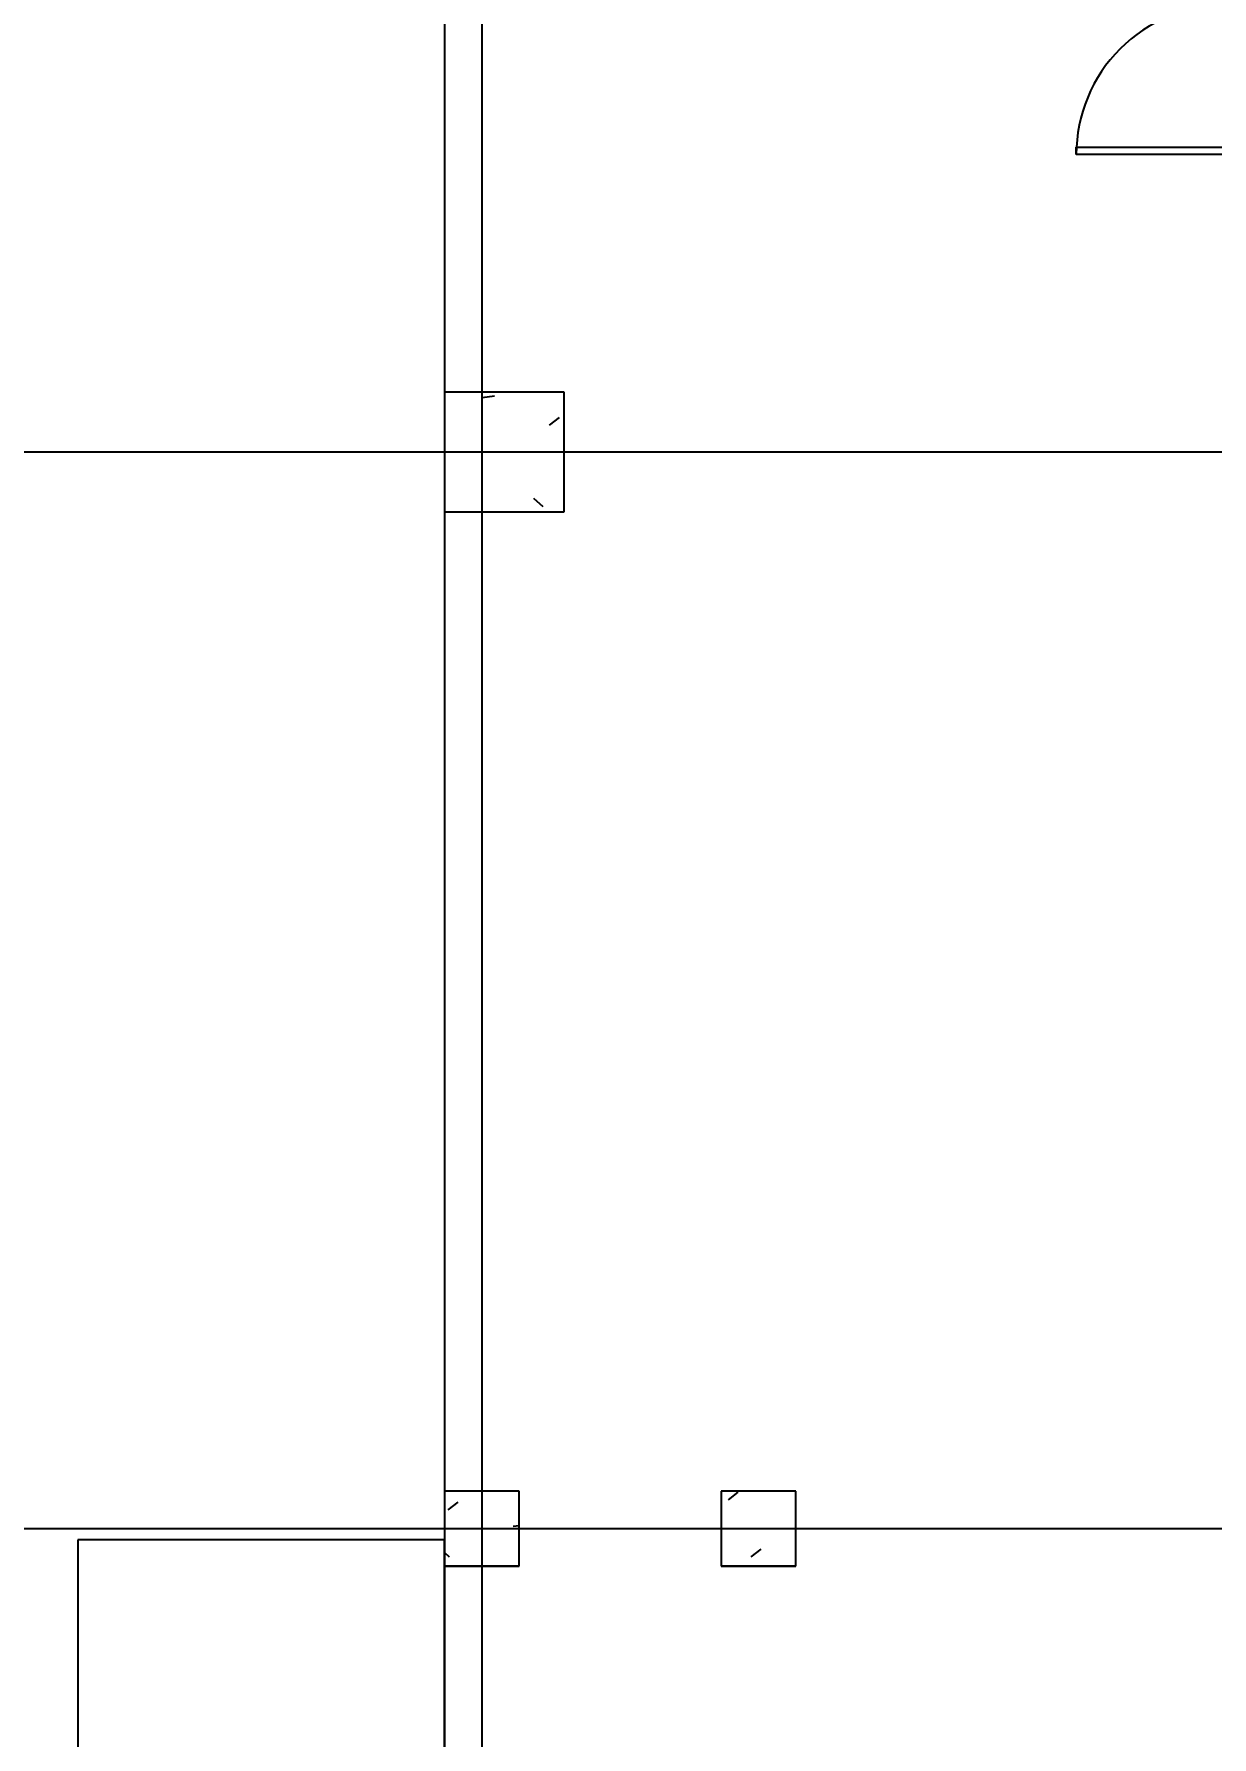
# Model space of a CAD drawing. Header units: millimetres. Extents: x -20146070 to 165023, y -3349561 to 35447.
# Drawn here: x 293 to 8169, y -47818 to -36430 of the extents above; entities that cross this region are included whole.
import ezdxf
from ezdxf import colors
from ezdxf.entities.mleader import LeaderData, LeaderLine
from ezdxf.math import Vec2, Vec3

# ---------------------------------------------------------------- set-up
doc = ezdxf.new("R2010")
doc.units = ezdxf.units.MM
doc.header["$LTSCALE"] = 50
doc.linetypes.add('CONTINOUS', pattern=[0])
for name, color, linetype in [('BLK_2 - 1ST_2ND_STOREY_PLAN$0$0-1', 8, 'Continuous'), ('BLK_2 - 1ST_2ND_STOREY_PLAN$0$1599_DB_A_BLK2_HQ_R21- LINKVIEW_BLK2_1ST STOREY Toilet JOH$0$S-_COLN----_E', 8, 'Continuous'), ('BLK_2 - 1ST_2ND_STOREY_PLAN$0$1599_DB_A_BLK2_HQ_R21- LINKVIEW_BLK2_1ST STOREY Toilet JOH$0$S-_COLN----_E-1', 8, 'Continuous'), ('BLK_2 - 1ST_2ND_STOREY_PLAN$0$A-_DOOR----_E', 8, 'Continuous'), ('BLK_2 - 1ST_2ND_STOREY_PLAN$0$A-_DOOR----_E-1', 8, 'Continuous'), ('BLK_2 - 1ST_2ND_STOREY_PLAN$0$A-_FLOR----_E', 8, 'Continuous'), ('BLK_2 - 1ST_2ND_STOREY_PLAN$0$S-_COLN----_E-1', 8, 'Continuous'), ('BLK_2 - 1ST_2ND_STOREY_PLAN$0$S-_COLN----_E-2', 8, 'Continuous'), ('BLK_2 - 1ST_2ND_STOREY_PLAN$0$S-_COLN----_E-3', 8, 'Continuous'), ('M_FIREALAM-_E-', 10, 'Continuous'), ('NW_GRID LINE', 8, 'Continuous')]:
    doc.layers.add(name, color=color, linetype=linetype)
doc.styles.add('RomanS', font='romans__.ttf', dxfattribs={"width": 0.75, "height": 40})

# ---------------------------------------------------------------- blocks, each defined once
blk = doc.blocks.new('BLK_2 - 1ST_2ND_STOREY_PLAN$0$IDA - Rectangle Column - 500W X 500D-3567643-BLK 2 1ST STOREY PLAN')
at = {"layer": 'BLK_2 - 1ST_2ND_STOREY_PLAN$0$S-_COLN----_E-2'}
h = blk.add_hatch(dxfattribs=at)
h.set_pattern_fill('FP_7', color=256, style=0, pattern_type=2)
h.set_pattern_definition([(50, (138886.4, 89152.4), (1821.84, -159.391), [190.5, -2095.5]), (355, (138886.4, 89152.4), (-352.428, 1910.567), [152.4, -1676.4]), (100.451, (139038.2, 89139.1), (1469.426, 1751.166), [161.9, -1780.9]), (46.184, (138886.4, 89660.4), (2710.79, -420.428), [285.75, -3143.25]), (96.636, (139112.3, 89625.3), (2374.026, 2474.276), [242.85, -2671.35]), (351.184, (138886.4, 89660.4), (2374.05, 2474.253), [228.6, -2514.6]), (21, (139140.4, 89533.4), (1516.144, -1022.652), [190.5, -2095.5]), (326, (139140.4, 89533.4), (618.02, 1841.88), [152.4, -1676.4]), (71.451, (139266.7, 89448.2), (2134.171, 819.212), [161.9, -1780.9]), (37.5, (138886.4, 89152.4), (30.886, 845.5504), [83.82, -1572.26, 83.82, -1617.98, -1682.75]), (37.5, (138886.4, 89152.4), (30.886, 845.5504), [-3357.88, 83.82, -1598.93]), (7.5, (138886.4, 89152.4), (668.1966, 1001.8057), [83.82, -886.46, 83.82, -1534.16, -641.35]), (7.5, (138886.4, 89152.4), (668.1966, 1001.8057), [-2588.26, 83.82, -557.53]), (327.5, (138319.95, 89152.4), (1355.9093, -57.2896), [83.82, -551.18, 83.82, -1897.38, -2628.9]), (327.5, (138319.95, 89152.4), (1355.9093, -57.2896), [-2616.2, 83.82, -2545.08]), (317.5, (138066, 89152.4), (1481.293, 254.266), [83.82, -741.68, 83.82, -1231.9, -1866.9]), (317.5, (138066, 89152.4), (1481.293, 254.266), [-2141.22, 83.82, -1783.08])])
h.paths.add_polyline_path([(250, -250), (250, 250), (-250, 250), (-250, -250)])
at = {"layer": 'BLK_2 - 1ST_2ND_STOREY_PLAN$0$S-_COLN----_E-1'}
for p, q in [((250, 250), (-250, 250)), ((-250, 250), (-250, -250)), ((250, -250), (250, 250)), ((-250, -250), (250, -250))]:
    blk.add_line(p, q, dxfattribs=at)
blk = doc.blocks.new('BLK_2 - 1ST_2ND_STOREY_PLAN$0$IDA - Rectangle Column - 500W X 500D-3914760-BLK 2 1ST STOREY PLAN')
at = {"layer": 'BLK_2 - 1ST_2ND_STOREY_PLAN$0$S-_COLN----_E-2'}
h = blk.add_hatch(dxfattribs=at)
h.set_pattern_fill('FP_8', color=256, style=0, pattern_type=2)
h.set_pattern_definition([(50, (137036.4, 89152.4), (1821.84, -159.391), [190.5, -2095.5]), (355, (137036.4, 89152.4), (-352.428, 1910.567), [152.4, -1676.4]), (100.451, (137188.2, 89139.1), (1469.426, 1751.166), [161.9, -1780.9]), (46.184, (137036.4, 89660.4), (2710.79, -420.428), [285.75, -3143.25]), (96.636, (137262.3, 89625.3), (2374.026, 2474.276), [242.85, -2671.35]), (351.184, (137036.4, 89660.4), (2374.05, 2474.253), [228.6, -2514.6]), (21, (137290.4, 89533.4), (1516.144, -1022.652), [190.5, -2095.5]), (326, (137290.4, 89533.4), (618.02, 1841.88), [152.4, -1676.4]), (71.451, (137416.7, 89448.2), (2134.171, 819.212), [161.9, -1780.9]), (37.5, (137036.4, 89152.4), (30.886, 845.5504), [83.82, -1572.26, 83.82, -1617.98, -1682.75]), (37.5, (137036.4, 89152.4), (30.886, 845.5504), [-3357.88, 83.82, -1598.93]), (7.5, (137036.4, 89152.4), (668.1966, 1001.8057), [83.82, -886.46, 83.82, -1534.16, -641.35]), (7.5, (137036.4, 89152.4), (668.1966, 1001.8057), [-2588.26, 83.82, -557.53]), (327.5, (136469.95, 89152.4), (1355.9093, -57.2896), [83.82, -551.18, 83.82, -1897.38, -2628.9]), (327.5, (136469.95, 89152.4), (1355.9093, -57.2896), [-2616.2, 83.82, -2545.08]), (317.5, (136216, 89152.4), (1481.293, 254.266), [83.82, -741.68, 83.82, -1231.9, -1866.9]), (317.5, (136216, 89152.4), (1481.293, 254.266), [-2141.22, 83.82, -1783.08])])
h.paths.add_polyline_path([(150, -250), (250, -250), (250, 250), (-250, 250), (-250, -250), (25, -250)])
at = {"layer": 'BLK_2 - 1ST_2ND_STOREY_PLAN$0$S-_COLN----_E-1'}
for p, q in [((250, 250), (-250, 250)), ((-250, 250), (-250, -250)), ((250, -250), (250, 250)), ((-250, -250), (250, -250))]:
    blk.add_line(p, q, dxfattribs=at)
blk = doc.blocks.new('BLK_2 - 1ST_2ND_STOREY_PLAN$0$1599_DB_A_BLK2_HQ_R21_rvt-1-BLK 2 1ST STOREY PLAN')
at = {"layer": 'BLK_2 - 1ST_2ND_STOREY_PLAN$0$S-_COLN----_E-2'}
h = blk.add_hatch(dxfattribs=at)
h.set_pattern_fill('FP_2', color=256, style=0, pattern_type=2)
h.set_pattern_definition([(50, (0, 0), (1821.84, -159.391), [190.5, -2095.5]), (355, (0, 0), (-352.428, 1910.567), [152.4, -1676.4]), (100.451, (151.8, -13.3), (1469.426, 1751.166), [161.9, -1780.9]), (46.184, (0, 508), (2710.79, -420.428), [285.75, -3143.25]), (96.636, (226, 473), (2374.026, 2474.276), [242.85, -2671.35]), (351.184, (0, 508), (2374.05, 2474.253), [228.6, -2514.6]), (21, (254, 381), (1516.144, -1022.652), [190.5, -2095.5]), (326, (254, 381), (618.02, 1841.88), [152.4, -1676.4]), (71.451, (380.3, 295.8), (2134.171, 819.212), [161.9, -1780.9]), (37.5, (0, 0), (30.886, 845.5504), [83.82, -1572.26, 83.82, -1617.98, -1682.75]), (37.5, (0, 0), (30.886, 845.5504), [-3357.88, 83.82, -1598.93]), (7.5, (0, 0), (668.1966, 1001.806), [83.82, -886.46, 83.82, -1534.16, -641.35]), (7.5, (0, 0), (668.1966, 1001.806), [-2588.26, 83.82, -557.53]), (327.5, (-566.4, 0), (1355.9093, -57.2896), [83.82, -551.18, 83.82, -1897.38, -2628.9]), (327.5, (-566.4, 0), (1355.9093, -57.2896), [-2616.2, 83.82, -2545.08]), (317.5, (-820.4, 0), (1481.293, 254.266), [83.82, -741.68, 83.82, -1231.9, -1866.9]), (317.5, (-820.4, 0), (1481.293, 254.266), [-2141.22, 83.82, -1783.08])])
h.paths.add_polyline_path([(-138336, -82352), (-138336, -81552), (-139136, -81552), (-139136, -82352)])
at = {"layer": 'BLK_2 - 1ST_2ND_STOREY_PLAN$0$A-_FLOR----_E'}
for p, q in [((-139136, -80802), (-139136, -87077)), ((-139136, -87202), (-139136, -103952)), ((-139136, -89227), (-141586, -89227)), ((-141586, -89227), (-141586, -119702)), ((-139136, -103952), (-139136, -89227))]:
    blk.add_line(p, q, dxfattribs=at)
at = {"layer": 'BLK_2 - 1ST_2ND_STOREY_PLAN$0$S-_COLN----_E-1'}
for p, q in [((-138336, -81552), (-139136, -81552)), ((-139136, -81552), (-139136, -82352)), ((-138336, -82352), (-138336, -81552)), ((-139136, -82352), (-138336, -82352))]:
    blk.add_line(p, q, dxfattribs=at)
at = {"layer": 'BLK_2 - 1ST_2ND_STOREY_PLAN$0$S-_COLN----_E-3'}
for name, p in [('BLK_2 - 1ST_2ND_STOREY_PLAN$0$IDA - Rectangle Column - 500W X 500D-3567643-BLK 2 1ST STOREY PLAN', (-138886, -89152)), ('BLK_2 - 1ST_2ND_STOREY_PLAN$0$IDA - Rectangle Column - 500W X 500D-3914760-BLK 2 1ST STOREY PLAN', (-137036, -89152))]:
    blk.add_blockref(name, p, dxfattribs=at)
blk = doc.blocks.new('BLK_2 - 1ST_2ND_STOREY_PLAN$0$1599_DB_A_BLK2_HQ_R21- LINKVIEW_BLK2_1ST STOREY Toilet JOH$0$IDA - Rectangle Column - 500W X 500D-3914760-LINKVIEW_BLK2_1ST STOREY')
at = {"layer": 'BLK_2 - 1ST_2ND_STOREY_PLAN$0$1599_DB_A_BLK2_HQ_R21- LINKVIEW_BLK2_1ST STOREY Toilet JOH$0$S-_COLN----_E'}
h = blk.add_hatch(dxfattribs=at)
h.set_pattern_fill('FP_7', color=256, style=0, pattern_type=2)
h.set_pattern_definition([(50, (5729.3, 46424.7), (1821.84, -159.39), [190.5, -2095.5]), (355, (5729.3, 46424.7), (-352.43, 1910.57), [152.4, -1676.4]), (100.451, (5881.1, 46411.4), (1469.426, 1751.166), [161.9, -1780.9]), (46.184, (5729.3, 46932.7), (2710.79, -420.43), [285.75, -3143.25]), (96.636, (5955.2, 46897.6), (2374.03, 2474.28), [242.85, -2671.35]), (351.184, (5729.3, 46932.7), (2374.05, 2474.25), [228.6, -2514.6]), (21, (5983.3, 46805.7), (1516.143, -1022.65), [190.5, -2095.5]), (326, (5983.3, 46805.7), (618.02, 1841.88), [152.4, -1676.4]), (71.451, (6109.6, 46720.4), (2134.17, 819.21), [161.9, -1780.9]), (37.5, (5729.3, 46424.66), (30.886, 845.55), [83.82, -1572.26, 83.82, -1617.98, -1682.75]), (37.5, (5729.3, 46424.66), (30.886, 845.55), [-3357.88, 83.82, -1598.93]), (7.5, (5729.3, 46424.7), (668.197, 1001.806), [83.82, -886.46, 83.82, -1534.16, -641.35]), (7.5, (5729.3, 46424.7), (668.197, 1001.806), [-2588.26, 83.82, -557.53]), (327.5, (5162.9, 46424.66), (1355.909, -57.29), [83.82, -551.18, 83.82, -1897.38, -2628.9]), (327.5, (5162.9, 46424.66), (1355.909, -57.29), [-2616.2, 83.82, -2545.08]), (317.5, (4908.9, 46424.7), (1481.293, 254.266), [83.82, -741.68, 83.82, -1231.9, -1866.9]), (317.5, (4908.9, 46424.7), (1481.293, 254.266), [-2141.22, 83.82, -1783.08])])
h.paths.add_polyline_path([(250, -250), (250, 250), (-250, 250), (-250, -250)], flags=0)
at = {"layer": 'BLK_2 - 1ST_2ND_STOREY_PLAN$0$1599_DB_A_BLK2_HQ_R21- LINKVIEW_BLK2_1ST STOREY Toilet JOH$0$S-_COLN----_E-1'}
for p, q in [((250, 250), (-250, 250)), ((-250, 250), (-250, -250)), ((250, -250), (250, 250)), ((-250, -250), (250, -250))]:
    blk.add_line(p, q, dxfattribs=at)
blk = doc.blocks.new('BLK_2 - 1ST_2ND_STOREY_PLAN$0$1599_DB_A_BLK2_HQ_R21- LINKVIEW_BLK2_1ST STOREY Toilet JOH$0$IDA - Rectangle Column - 500W X 500D-3567643-LINKVIEW_BLK2_1ST STOREY')
at = {"layer": 'BLK_2 - 1ST_2ND_STOREY_PLAN$0$1599_DB_A_BLK2_HQ_R21- LINKVIEW_BLK2_1ST STOREY Toilet JOH$0$S-_COLN----_E'}
h = blk.add_hatch(dxfattribs=at)
h.set_pattern_fill('FP_6', color=256, style=0, pattern_type=2)
h.set_pattern_definition([(50, (7579.3, 46424.7), (1821.84, -159.39), [190.5, -2095.5]), (355, (7579.3, 46424.7), (-352.43, 1910.57), [152.4, -1676.4]), (100.451, (7731.1, 46411.4), (1469.426, 1751.166), [161.9, -1780.9]), (46.184, (7579.3, 46932.7), (2710.79, -420.43), [285.75, -3143.25]), (96.636, (7805.2, 46897.6), (2374.03, 2474.28), [242.85, -2671.35]), (351.184, (7579.3, 46932.7), (2374.05, 2474.25), [228.6, -2514.6]), (21, (7833.3, 46805.7), (1516.143, -1022.65), [190.5, -2095.5]), (326, (7833.3, 46805.7), (618.02, 1841.88), [152.4, -1676.4]), (71.451, (7959.6, 46720.4), (2134.17, 819.21), [161.9, -1780.9]), (37.5, (7579.3, 46424.66), (30.886, 845.55), [83.82, -1572.26, 83.82, -1617.98, -1682.75]), (37.5, (7579.3, 46424.66), (30.886, 845.55), [-3357.88, 83.82, -1598.93]), (7.5, (7579.3, 46424.7), (668.197, 1001.806), [83.82, -886.46, 83.82, -1534.16, -641.35]), (7.5, (7579.3, 46424.7), (668.197, 1001.806), [-2588.26, 83.82, -557.53]), (327.5, (7012.9, 46424.66), (1355.909, -57.29), [83.82, -551.18, 83.82, -1897.38, -2628.9]), (327.5, (7012.9, 46424.66), (1355.909, -57.29), [-2616.2, 83.82, -2545.08]), (317.5, (6758.9, 46424.7), (1481.293, 254.266), [83.82, -741.68, 83.82, -1231.9, -1866.9]), (317.5, (6758.9, 46424.7), (1481.293, 254.266), [-2141.22, 83.82, -1783.08])])
h.paths.add_polyline_path([(250, -250), (250, 250), (-250, 250), (-250, -250)], flags=0)
at = {"layer": 'BLK_2 - 1ST_2ND_STOREY_PLAN$0$1599_DB_A_BLK2_HQ_R21- LINKVIEW_BLK2_1ST STOREY Toilet JOH$0$S-_COLN----_E-1'}
for p, q in [((250, 250), (-250, 250)), ((-250, 250), (-250, -250)), ((250, -250), (250, 250)), ((-250, -250), (250, -250))]:
    blk.add_line(p, q, dxfattribs=at)
blk = doc.blocks.new('BLK_2 - 1ST_2ND_STOREY_PLAN$0$IDA - F - Single - Swing - 1100L X 2200H - B2-TD01-4055582-BLK 2 -1ST STOREY WALL SETTING OUT')
at = {"layer": 'BLK_2 - 1ST_2ND_STOREY_PLAN$0$A-_DOOR----_E'}
for p, q in [((-550, 100), (-550, -100)), ((-550, 100), (-500, 100)), ((-550, 100), (-550, 100)), ((-500, 100), (-500, -100)), ((-500, 100), (-500, 100)), ((500, 100), (500, -100)), ((500, 100), (550, 100)), ((500, 100), (500, 100)), ((550, 100), (550, -100)), ((550, 100), (550, 100)), ((-550, -100), (-550, -100)), ((-500, -100), (-550, -100)), ((-500, -100), (-500, -100)), ((450, -100), (500, -100)), ((450, -1100), (450, -100)), ((500, -100), (500, -1100)), ((500, -100), (500, -100)), ((550, -100), (500, -100)), ((550, -100), (550, -100)), ((500, -1100), (450, -1100))]:
    blk.add_line(p, q, dxfattribs=at)
blk.add_arc((500, -100), 1000, 180, 270, dxfattribs=at)
at = {"layer": 'BLK_2 - 1ST_2ND_STOREY_PLAN$0$A-_DOOR----_E-1'}
for p, q in [((-550, 100), (-500, 100)), ((-550, -100), (-550, 100)), ((-500, 100), (-500, -100)), ((500, 100), (550, 100)), ((500, -100), (500, 100)), ((550, 100), (550, -100)), ((-500, -100), (-550, -100)), ((550, -100), (500, -100))]:
    blk.add_line(p, q, dxfattribs=at)
blk = doc.blocks.new('BLK_2 - 1ST_2ND_STOREY_PLAN$0$1599_DB_A_BLK2_HQ_R21- LINKVIEW_BLK2_1ST STOREY Toilet JOH')
at = {"layer": 'BLK_2 - 1ST_2ND_STOREY_PLAN$0$1599_DB_A_BLK2_HQ_R21- LINKVIEW_BLK2_1ST STOREY Toilet JOH$0$S-_COLN----_E'}
h = blk.add_hatch(dxfattribs=at)
h.set_pattern_fill('FP_1', color=256, style=0, pattern_type=2)
h.set_pattern_definition([(50, (0, 0), (1821.84, -159.39), [190.5, -2095.5]), (355, (0, 0), (-352.43, 1910.57), [152.4, -1676.4]), (100.451, (151.8, -13.3), (1469.43, 1751.166), [161.9, -1780.9]), (46.184, (0, 508), (2710.79, -420.43), [285.75, -3143.25]), (96.636, (226, 473), (2374.03, 2474.28), [242.85, -2671.35]), (351.184, (0, 508), (2374.05, 2474.25), [228.6, -2514.6]), (21, (254, 381), (1516.143, -1022.65), [190.5, -2095.5]), (326, (254, 381), (618.02, 1841.88), [152.4, -1676.4]), (71.451, (380.3, 295.8), (2134.17, 819.21), [161.9, -1780.9]), (37.5, (0, 0), (30.886, 845.55), [83.82, -1572.26, 83.82, -1617.98, -1682.75]), (37.5, (0, 0), (30.886, 845.55), [-3357.88, 83.82, -1598.93]), (7.5, (0, 0), (668.197, 1001.806), [83.82, -886.46, 83.82, -1534.16, -641.35]), (7.5, (0, 0), (668.197, 1001.806), [-2588.26, 83.82, -557.53]), (327.5, (-566.4, 0), (1355.909, -57.29), [83.82, -551.18, 83.82, -1897.38, -2628.9]), (327.5, (-566.4, 0), (1355.909, -57.29), [-2616.2, 83.82, -2545.08]), (317.5, (-820.4, 0), (1481.293, 254.266), [83.82, -741.68, 83.82, -1231.9, -1866.9]), (317.5, (-820.4, 0), (1481.293, 254.266), [-2141.22, 83.82, -1783.08])])
h.paths.add_polyline_path([(-7029, -39625), (-7029, -38825), (-7829, -38825), (-7829, -39625)], flags=0)
for p, q in [((-7829, -32425), (-7829, -38825)), ((-7829, -38825), (-7829, -39625)), ((-7029, -38825), (-7829, -38825)), ((-7029, -39625), (-7029, -38825)), ((-7829, -39625), (-7829, -46175)), ((-7829, -39625), (-7029, -39625)), ((-10279, -46500), (-10279, -76975)), ((-7829, -46500), (-10279, -46500)), ((-7829, -46675), (-7829, -53225))]:
    blk.add_line(p, q, dxfattribs=at)
for name, p in [('BLK_2 - 1ST_2ND_STOREY_PLAN$0$1599_DB_A_BLK2_HQ_R21- LINKVIEW_BLK2_1ST STOREY Toilet JOH$0$IDA - Rectangle Column - 500W X 500D-3567643-LINKVIEW_BLK2_1ST STOREY', (-7579, -46425)), ('BLK_2 - 1ST_2ND_STOREY_PLAN$0$1599_DB_A_BLK2_HQ_R21- LINKVIEW_BLK2_1ST STOREY Toilet JOH$0$IDA - Rectangle Column - 500W X 500D-3914760-LINKVIEW_BLK2_1ST STOREY', (-5729, -46425))]:
    blk.add_blockref(name, p, dxfattribs=at)
at = {"layer": 'BLK_2 - 1ST_2ND_STOREY_PLAN$0$A-_DOOR----_E', "rotation": 270}
blk.add_blockref('BLK_2 - 1ST_2ND_STOREY_PLAN$0$IDA - F - Single - Swing - 1100L X 2200H - B2-TD01-4055582-BLK 2 -1ST STOREY WALL SETTING OUT', (-2504, -36736), dxfattribs=at)
blk = doc.blocks.new('BLK_2 - 1ST_2ND_STOREY_PLAN')
blk.add_blockref('BLK_2 - 1ST_2ND_STOREY_PLAN$0$1599_DB_A_BLK2_HQ_R21- LINKVIEW_BLK2_1ST STOREY Toilet JOH', (-131307, -42728))
at = {"layer": 'BLK_2 - 1ST_2ND_STOREY_PLAN$0$0-1'}
blk.add_blockref('BLK_2 - 1ST_2ND_STOREY_PLAN$0$1599_DB_A_BLK2_HQ_R21_rvt-1-BLK 2 1ST STOREY PLAN', (0, 0), dxfattribs=at)
blk = doc.blocks.new('SMOKE')
at = {"color": 7, "linetype": 'CONTINOUS'}
ml = blk.add_multileader_mtext('Standard', dxfattribs=at)
ml.set_content('{\\fArial|b0|i0|c0|p34;S}', color=7, style='RomanS')
ml.set_leader_properties(color=10)
ml.build(insert=Vec2(0, 0))
ml.multileader.update_dxf_attribs({"dogleg_length": 3.34, "arrow_head_size": 171.1, "scale": 50})
ctx = ml.context
ctx.base_point, ctx.scale, ctx.char_height, ctx.arrow_head_size, ctx.landing_gap_size, ctx.plane_origin = Vec3(10040458.9, 1663039.1), 50, 256.669, 171.1, 171.1, Vec3(10036247.2, 1658323.4)
notes = []
notes.append((ctx, [(0, (0, 0, 0), (0, 0), (1, 0), 1, [])]))
ctx.mtext.insert, ctx.mtext.flow_direction = Vec3(10040630, 1663169.6), 5
for ctx, leaders in notes:
    for number, flags, end, landing, length, lines in leaders:
        leader = LeaderData()
        leader.index, (leader.has_last_leader_line, leader.has_dogleg_vector, leader.attachment_direction) = number, flags
        leader.last_leader_point, leader.dogleg_vector, leader.dogleg_length = Vec3(end), Vec3(landing), length
        for number, points, colour, breaks in lines:
            line = LeaderLine()
            line.index, line.vertices, line.color, line.breaks = number, Vec3.list(points), colors.encode_raw_color(colour), breaks
            leader.lines.append(line)
        ctx.leaders.append(leader)

msp = doc.modelspace()

# ---------------------------------------------------------------- linework, layer by layer
at = {"layer": 'NW_GRID LINE'}
for p, q in [((3286.5, 8788.6), (3286.5, -79047.9)), ((-4794.8, -39224.7), (44738, -39224.7)), ((-4794.8, -46424.7), (44738, -46424.7))]:
    msp.add_line(p, q, dxfattribs=at)

# ---------------------------------------------------------------- block references
at = {"layer": 'M_FIREALAM-_E-'}
for p, xscale, yscale, zscale in [((-12842896.3, -2136319.2), 1.28, 1.28, 1.28), ((-12837356.5, -2137100.4), 1.28, 1.28, 1.28), ((-12842882.2, -2139119.2), 1.28, 1.28, 1.28), ((-12837356.5, -2141062.9), 1.28, 1.28, 1.28), ((-12844197.6, -2141531.7), 1.28, 1.28, 1.28), ((-12841946.4, -2141531.7), 1.28, 1.28, 1.28), ((-10273997.7, -1718610.1), 1.024, 1.024, 1.024), ((-10272498.3, -1718640.4), 1.024, 1.024, 1.024)]:
    msp.add_blockref('SMOKE', p, dxfattribs=dict(at, xscale=xscale, yscale=yscale, zscale=zscale))
at = {"layer": 'NW_GRID LINE'}
msp.add_blockref('BLK_2 - 1ST_2ND_STOREY_PLAN', (142172.9, 42727.7), dxfattribs=at)

doc.saveas('drawing.dxf')
